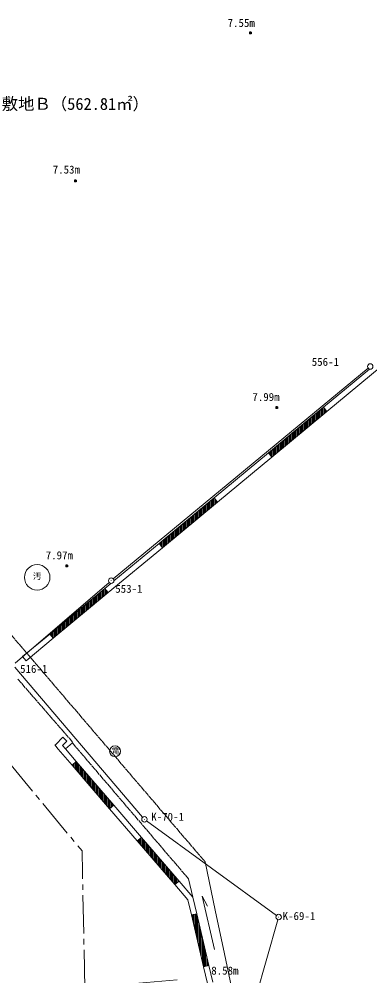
# Model space of a CAD drawing. Units: millimetres on the paper. Extents: x -403 to 403, y -279 to 279.
# Drawn here: x 112.6 to 176.9, y -11.1 to 164.2 of the extents above; entities that cross this region are included whole.
import ezdxf
from ezdxf.enums import TextEntityAlignment as Align

# ---------------------------------------------------------------- set-up
doc = ezdxf.new("R2010")
doc.units = ezdxf.units.MM
doc.linetypes.add('USER2', pattern=[1.01, 1, -0.01])
doc.linetypes.add('USER3', pattern=[10, 7, -1, 1, -1])
doc.layers.add('0-0_0', color=7, linetype='Continuous')
for name, color, linetype, lineweight in [('0-1_1', 7, 'Continuous', 18), ('0-A_10', 1, 'Continuous', 18), ('0-C_12', 3, 'Continuous', 40)]:
    doc.layers.add(name, color=color, linetype=linetype, lineweight=lineweight)
doc.styles.add('ＭＳ ゴシック', font='')
doc.styles.get('ＭＳ ゴシック').set_extended_font_data('MS Gothic')

msp = doc.modelspace()

# ---------------------------------------------------------------- linework, layer by layer
at = {"layer": '0-1_1'}
for p, q in [((176.802, 100.042), (168.369, 93.056)), ((168.27, 91.675), (168.27, 92.974)), ((168.47, 91.841), (168.47, 92.934)), ((166.069, 89.852), (166.07, 91.151)), ((166.269, 90.018), (166.27, 91.317)), ((166.469, 90.184), (166.47, 91.483)), ((166.669, 90.35), (166.67, 91.648)), ((166.869, 90.515), (166.87, 91.814)), ((167.069, 90.681), (167.07, 91.98)), ((167.269, 90.847), (167.27, 92.145)), ((167.47, 91.012), (167.47, 92.311)), ((167.67, 91.178), (167.67, 92.477)), ((167.87, 91.344), (167.87, 92.643)), ((168.07, 91.51), (168.07, 92.808)), ((168.67, 92.007), (168.67, 92.692)), ((168.87, 92.172), (168.87, 92.451)), ((164.069, 88.195), (164.069, 89.494)), ((164.269, 88.361), (164.269, 89.66)), ((164.469, 88.527), (164.469, 89.826)), ((164.669, 88.693), (164.669, 89.991)), ((164.869, 88.858), (164.869, 90.157)), ((165.069, 89.024), (165.069, 90.323)), ((165.269, 89.19), (165.269, 90.488)), ((165.469, 89.355), (165.469, 90.654)), ((165.669, 89.521), (165.669, 90.82)), ((165.869, 89.687), (165.87, 90.985)), ((161.869, 86.373), (161.869, 87.671)), ((162.069, 86.538), (162.069, 87.837)), ((162.269, 86.704), (162.269, 88.003)), ((162.469, 86.87), (162.469, 88.168)), ((162.669, 87.036), (162.669, 88.334)), ((162.869, 87.201), (162.869, 88.5)), ((163.069, 87.367), (163.069, 88.666)), ((163.269, 87.533), (163.269, 88.831)), ((163.469, 87.698), (163.469, 88.997)), ((163.669, 87.864), (163.669, 89.163)), ((163.869, 88.03), (163.869, 89.328)), ((159.869, 84.716), (159.869, 86.014)), ((160.069, 84.881), (160.069, 86.18)), ((160.269, 85.047), (160.269, 86.346)), ((160.469, 85.213), (160.469, 86.511)), ((160.669, 85.378), (160.669, 86.677)), ((160.869, 85.544), (160.869, 86.843)), ((161.069, 85.71), (161.069, 87.009)), ((161.269, 85.876), (161.269, 87.174)), ((161.469, 86.041), (161.469, 87.34)), ((161.669, 86.207), (161.669, 87.506)), ((158.27, 84.689), (148.34, 76.463)), ((158.469, 84.449), (158.469, 84.854)), ((158.669, 84.208), (158.669, 85.02)), ((158.869, 83.966), (158.869, 85.186)), ((159.069, 84.053), (159.069, 85.352)), ((159.269, 84.219), (159.269, 85.517)), ((159.469, 84.384), (159.469, 85.683)), ((159.669, 84.55), (159.669, 85.849)), ((147.041, 74.088), (147.041, 75.387)), ((147.241, 74.254), (147.241, 75.552)), ((147.441, 74.419), (147.441, 75.718)), ((147.641, 74.585), (147.641, 75.884)), ((147.841, 74.751), (147.841, 76.049)), ((148.041, 74.916), (148.041, 76.215)), ((148.241, 75.082), (148.241, 76.381)), ((148.441, 75.248), (148.441, 76.341)), ((148.641, 75.414), (148.641, 76.099)), ((148.841, 75.579), (148.841, 75.858)), ((145.041, 72.431), (145.041, 73.73)), ((145.241, 72.597), (145.241, 73.895)), ((145.441, 72.762), (145.441, 74.061)), ((145.641, 72.928), (145.641, 74.227)), ((145.841, 73.094), (145.841, 74.392)), ((146.041, 73.259), (146.041, 74.558)), ((146.241, 73.425), (146.241, 74.724)), ((146.441, 73.591), (146.441, 74.89)), ((146.641, 73.757), (146.641, 75.055)), ((146.841, 73.922), (146.841, 75.221)), ((142.84, 70.608), (142.841, 71.907)), ((143.04, 70.774), (143.041, 72.073)), ((143.24, 70.94), (143.241, 72.238)), ((143.44, 71.105), (143.441, 72.404)), ((143.64, 71.271), (143.641, 72.57)), ((143.84, 71.437), (143.841, 72.735)), ((144.04, 71.602), (144.041, 72.901)), ((144.241, 71.768), (144.241, 73.067)), ((144.441, 71.934), (144.441, 73.232)), ((144.641, 72.099), (144.641, 73.398)), ((144.841, 72.265), (144.841, 73.564)), ((140.84, 68.951), (140.84, 70.25)), ((141.04, 69.117), (141.04, 70.415)), ((141.24, 69.282), (141.24, 70.581)), ((141.44, 69.448), (141.44, 70.747)), ((141.64, 69.614), (141.64, 70.913)), ((141.84, 69.78), (141.84, 71.078)), ((142.04, 69.945), (142.04, 71.244)), ((142.24, 70.111), (142.24, 71.41)), ((142.44, 70.277), (142.44, 71.575)), ((142.64, 70.442), (142.64, 71.741)), ((138.64, 67.615), (138.64, 68.427)), ((138.84, 67.373), (138.84, 68.593)), ((139.04, 67.46), (139.04, 68.758)), ((139.24, 67.625), (139.24, 68.924)), ((139.44, 67.791), (139.44, 69.09)), ((139.64, 67.957), (139.64, 69.256)), ((139.84, 68.123), (139.84, 69.421)), ((140.04, 68.288), (140.04, 69.587)), ((140.24, 68.454), (140.24, 69.753)), ((140.44, 68.62), (140.44, 69.918)), ((140.64, 68.785), (140.64, 70.084)), ((138.241, 68.096), (129.982, 61.254)), ((138.44, 67.856), (138.44, 68.261)), ((128.012, 58.323), (128.012, 59.622)), ((128.212, 58.489), (128.212, 59.788)), ((129.422, 60.79), (128.311, 59.87)), ((128.412, 58.655), (128.412, 59.748)), ((126.012, 56.666), (126.012, 57.965)), ((126.212, 56.832), (126.212, 58.131)), ((126.412, 56.998), (126.412, 58.296)), ((126.612, 57.163), (126.612, 58.462)), ((126.812, 57.329), (126.812, 58.628)), ((127.012, 57.495), (127.012, 58.794)), ((127.212, 57.661), (127.212, 58.959)), ((127.412, 57.826), (127.412, 59.125)), ((127.612, 57.992), (127.612, 59.291)), ((127.812, 58.158), (127.812, 59.456)), ((128.612, 58.82), (128.612, 59.506)), ((128.812, 58.986), (128.812, 59.265)), ((123.812, 54.844), (123.812, 56.142)), ((124.012, 55.009), (124.012, 56.308)), ((124.212, 55.175), (124.212, 56.474)), ((124.412, 55.341), (124.412, 56.639)), ((124.612, 55.506), (124.612, 56.805)), ((124.812, 55.672), (124.812, 56.971)), ((125.012, 55.838), (125.012, 57.136)), ((125.212, 56.003), (125.212, 57.302)), ((125.412, 56.169), (125.412, 57.468)), ((125.612, 56.335), (125.612, 57.634)), ((125.812, 56.501), (125.812, 57.799)), ((121.812, 53.187), (121.812, 54.485)), ((122.012, 53.352), (122.012, 54.651)), ((122.212, 53.518), (122.212, 54.817)), ((122.412, 53.684), (122.412, 54.982)), ((122.612, 53.849), (122.612, 55.148)), ((122.812, 54.015), (122.812, 55.314)), ((123.012, 54.181), (123.012, 55.479)), ((123.212, 54.346), (123.212, 55.645)), ((123.412, 54.512), (123.412, 55.811)), ((123.612, 54.678), (123.612, 55.977)), ((119.611, 51.364), (119.612, 52.662)), ((119.811, 51.529), (119.812, 52.828)), ((120.011, 51.695), (120.012, 52.994)), ((120.211, 51.861), (120.212, 53.16)), ((120.411, 52.027), (120.412, 53.325)), ((120.611, 52.192), (120.612, 53.491)), ((120.811, 52.358), (120.812, 53.657)), ((121.011, 52.524), (121.012, 53.822)), ((121.212, 52.689), (121.212, 53.988)), ((121.412, 52.855), (121.412, 54.154)), ((121.612, 53.021), (121.612, 54.319)), ((118.212, 51.503), (113.247, 47.39)), ((118.411, 51.263), (118.411, 51.668)), ((118.611, 51.021), (118.611, 51.834)), ((118.811, 50.78), (118.811, 52)), ((119.011, 50.867), (119.011, 52.165)), ((119.211, 51.032), (119.211, 52.331)), ((119.411, 51.198), (119.411, 52.497)), ((113.885, 46.62), (113.247, 47.39)), ((120.635, 32.596), (119.31, 31.308)), ((121.332, 31.878), (120.538, 31.106)), ((121.332, 31.878), (120.538, 31.106)), ((120.635, 32.596), (121.332, 31.878)), ((122.369, 31.574), (121.091, 30.463)), ((122.465, 31.657), (122.369, 31.574)), ((119.779, 30.454), (119.127, 31.212)), ((119.31, 31.308), (119.167, 31.168)), ((123.114, 26.578), (123.114, 28.111)), ((122.514, 27.275), (122.514, 27.68)), ((122.714, 27.043), (122.714, 27.852)), ((122.914, 26.81), (122.914, 28.024)), ((123.314, 26.345), (123.314, 27.879)), ((123.514, 26.113), (123.514, 27.646)), ((123.714, 25.88), (123.714, 27.414)), ((123.914, 25.648), (123.914, 27.181)), ((124.113, 25.415), (124.114, 26.949)), ((124.313, 25.183), (124.314, 26.716)), ((124.513, 24.95), (124.514, 26.484)), ((124.713, 24.718), (124.714, 26.251)), ((124.913, 24.485), (124.914, 26.019)), ((125.113, 24.253), (125.114, 25.786)), ((125.313, 24.02), (125.313, 25.554)), ((125.513, 23.788), (125.513, 25.321)), ((125.713, 23.555), (125.713, 25.089)), ((125.913, 23.323), (125.913, 24.856)), ((126.113, 23.09), (126.113, 24.624)), ((126.313, 22.858), (126.313, 24.391)), ((126.513, 22.625), (126.513, 24.159)), ((126.713, 22.393), (126.713, 23.926)), ((126.913, 22.161), (126.913, 23.694)), ((127.113, 21.928), (127.113, 23.461)), ((127.313, 21.696), (127.313, 23.229)), ((127.513, 21.463), (127.513, 22.996)), ((127.713, 21.231), (127.713, 22.764)), ((127.913, 20.998), (127.913, 22.531)), ((128.113, 20.766), (128.113, 22.299)), ((128.313, 20.533), (128.313, 22.066)), ((128.513, 20.301), (128.513, 21.834)), ((128.713, 20.068), (128.713, 21.601)), ((128.913, 19.836), (128.913, 21.369)), ((129.113, 19.603), (129.113, 21.136)), ((129.313, 19.608), (129.313, 20.904)), ((129.513, 19.78), (129.513, 20.671)), ((129.713, 19.952), (129.713, 20.439)), ((129.913, 20.124), (129.913, 20.206)), ((135.022, 14.266), (129.954, 20.159)), ((129.954, 20.159), (135.022, 14.266)), ((134.864, 12.917), (134.864, 14.13)), ((135.064, 12.684), (135.064, 14.218)), ((134.464, 13.382), (134.464, 13.786)), ((134.664, 13.149), (134.664, 13.958)), ((135.264, 12.452), (135.264, 13.985)), ((135.464, 12.219), (135.464, 13.753)), ((135.664, 11.987), (135.664, 13.52)), ((135.864, 11.754), (135.864, 13.288)), ((136.064, 11.522), (136.064, 13.055)), ((136.264, 11.289), (136.264, 12.823)), ((136.464, 11.057), (136.464, 12.59)), ((136.664, 10.824), (136.664, 12.358)), ((136.864, 10.592), (136.864, 12.125)), ((137.064, 10.359), (137.064, 11.893)), ((137.264, 10.127), (137.264, 11.66)), ((137.464, 9.894), (137.464, 11.428)), ((137.664, 9.662), (137.664, 11.195)), ((137.864, 9.429), (137.864, 10.963)), ((138.064, 9.197), (138.064, 10.73)), ((138.264, 8.964), (138.264, 10.498)), ((138.464, 8.732), (138.464, 10.265)), ((138.664, 8.499), (138.664, 10.033)), ((138.864, 8.267), (138.864, 9.8)), ((139.064, 8.034), (139.064, 9.568)), ((139.264, 7.802), (139.264, 9.335)), ((139.464, 7.569), (139.464, 9.103)), ((139.664, 7.337), (139.664, 8.87)), ((148.55, 0.933), (146.699, 9.77)), ((139.863, 7.104), (139.864, 8.638)), ((140.063, 6.872), (140.064, 8.405)), ((140.263, 6.64), (140.264, 8.173)), ((140.463, 6.407), (140.464, 7.94)), ((140.663, 6.175), (140.664, 7.708)), ((140.863, 5.942), (140.864, 7.475)), ((141.063, 5.71), (141.063, 7.243)), ((141.263, 5.714), (141.263, 7.01)), ((141.463, 5.887), (141.463, 6.778)), ((141.663, 6.059), (141.663, 6.545)), ((141.863, 6.231), (141.863, 6.313)), ((144.438, 3.319), (141.904, 6.266)), ((144.438, 3.319), (143.651, 6.666)), ((145.151, 0.287), (144.438, 3.319)), ((146.161, 3.495), (147.128, 1.664)), ((148.38, -6.243), (146.161, 3.495)), ((144.378, -0.791), (144.378, 0.105)), ((144.578, -1.642), (144.578, 0.152)), ((144.778, -2.492), (144.778, 0.199)), ((144.977, -3.342), (144.978, 0.247)), ((145.177, -4.192), (145.178, 0.175)), ((150.229, -7.084), (148.55, 0.933)), ((145.377, -5.043), (145.378, -0.675)), ((145.577, -5.893), (145.578, -1.526)), ((145.777, -6.743), (145.778, -2.376)), ((145.977, -7.593), (145.978, -3.226)), ((146.177, -8.444), (146.177, -4.076)), ((146.377, -9.294), (146.377, -4.927)), ((146.577, -9.425), (146.577, -5.777)), ((146.777, -9.378), (146.777, -6.627)), ((146.977, -9.331), (146.977, -7.477)), ((147.177, -9.284), (147.177, -8.328)), ((147.377, -9.237), (147.377, -9.178)), ((148.103, -12.266), (147.39, -9.234)), ((147.39, -9.234), (148.103, -12.266))]:
    msp.add_line(p, q, dxfattribs=at)
at = {"layer": '0-1_1', "linetype": 'USER2'}
for p, q in [((70.473, 98.983), (115.669, 46.086)), ((112.375, 43.271), (122.465, 31.657)), ((122.369, 31.574), (143.651, 6.666))]:
    msp.add_line(p, q, dxfattribs=at)
at = {"layer": '0-1_1', "linetype": 'USER3'}
msp.add_line((124.226, 7.753), (124.144, 11.781), dxfattribs=at)
for points in [[(-1.614, 155.225), (104.211, 35.849), (124.144, 11.781)], [(141.539, -11.857), (124.656, -13.333), (124.226, 7.753)]]:
    msp.add_lwpolyline(points, dxfattribs=at)
at = {"layer": '0-1_1'}
for points in [[(213.909, 132.415), (214.513, 129.987), (209.064, 125.472), (198.965, 117.106), (189.035, 108.879), (178.937, 100.512), (169.006, 92.286), (158.908, 83.919), (148.978, 75.693), (138.879, 67.326), (128.949, 59.1), (118.85, 50.733), (113.885, 46.62)], [(119.779, 30.454), (122.314, 27.508), (129.196, 19.507), (134.264, 13.614), (141.146, 5.614), (143.521, 2.852), (144.178, 0.058), (146.417, -9.463), (147.13, -12.495)], [(123.072, 28.16), (121.091, 30.463), (120.538, 31.106)], [(120.538, 31.106), (121.091, 30.463), (123.072, 28.16)], [(141.904, 6.266), (144.438, 3.319), (145.151, 0.287)], [(151.361, -42.377), (152.356, -30.068), (152.297, -16.958), (150.229, -7.084)]]:
    msp.add_lwpolyline(points, dxfattribs=at)
for points in [[(168.369, 93.056), (158.27, 84.689), (158.908, 83.919), (169.006, 92.286)], [(148.34, 76.463), (138.241, 68.096), (138.879, 67.326), (148.978, 75.693)], [(128.311, 59.87), (118.212, 51.503), (118.85, 50.733), (128.949, 59.1)], [(129.954, 20.159), (123.072, 28.16), (122.314, 27.508), (129.196, 19.507)], [(141.904, 6.266), (135.022, 14.266), (134.264, 13.614), (141.146, 5.614)], [(147.39, -9.234), (145.151, 0.287), (144.178, 0.058), (146.417, -9.463)]]:
    msp.add_lwpolyline(points, close=True, dxfattribs=at)
at = {"layer": '0-1_1', "linetype": 'USER2'}
msp.add_lwpolyline([(115.669, 46.086), (141.487, 15.869), (146.699, 9.77)], dxfattribs=at)
at = {"layer": '0-1_1'}
for centre, radius in [((115.928, 61.893), 2.333), ((130.192, 30.038), 1)]:
    msp.add_circle(centre, radius, dxfattribs=at)
at = {"layer": '0-A_10'}
for p, q in [((129.869, 61.605), (176.553, 100.205)), ((111.877, 46.162), (129.104, 60.961)), ((135.241, 17.958), (111.822, 45.455)), ((159.75, -0.036), (135.971, 17.285)), ((148.432, -41.319), (160.016, -0.811))]:
    msp.add_line(p, q, dxfattribs=at)
for centre, radius in [((176.939, 100.523), 0.5), ((129.483, 61.286), 0.5), ((129.483, 61.286), 0.01), ((135.565, 17.577), 0.5), ((135.565, 17.577), 0.01), ((160.154, -0.331), 0.5), ((160.154, -0.331), 0.01)]:
    msp.add_circle(centre, radius, dxfattribs=at)
at = {"layer": '0-C_12'}
for p, q in [((154.752, 161.664), (155.252, 161.664)), ((155.002, 161.414), (155.002, 161.914)), ((122.707, 134.523), (123.207, 134.523)), ((122.957, 134.273), (122.957, 134.773)), ((159.562, 93.018), (160.062, 93.018)), ((159.812, 92.768), (159.812, 93.268)), ((121.101, 63.998), (121.601, 63.998)), ((121.351, 63.748), (121.351, 64.248))]:
    msp.add_line(p, q, dxfattribs=at)

# ---------------------------------------------------------------- texts
at = {"layer": '0-0_0', "style": 'ＭＳ ゴシック'}
for s, p in [('556-1', (166.217, 100.206)), ('553-1', (130.227, 58.635)), ('516-1', (112.792, 43.964))]:
    msp.add_text(s, height=1.466, rotation=359.919, dxfattribs=at).set_placement(p, align=Align.BOTTOM_LEFT)
for s, p in [('K-70-1', (136.817, 16.861)), ('K-69-1', (160.885, -1.31))]:
    msp.add_text(s, height=1.466, dxfattribs=at).set_placement(p, align=Align.BOTTOM_LEFT)
at = {"layer": '0-1_1', "style": 'ＭＳ ゴシック'}
for s, height, p in [('敷地Ｂ（562.81㎡）', 2.199, (109.424, 146.892)), ('汚', 1.1, (115.141, 61.194)), ('電', 1.1, (129.577, 29.289))]:
    msp.add_text(s, height=height, rotation=359.919, dxfattribs=at).set_placement(p, align=Align.BOTTOM_LEFT)
at = {"layer": '0-C_12', "color": 7, "style": 'ＭＳ ゴシック'}
for s, p in [('7.55m', (150.805, 162.291)), ('7.53m', (118.771, 135.429)), ('7.99m', (155.344, 93.771)), ('7.97m', (117.482, 64.768)), ('8.58m', (147.813, -11.308))]:
    msp.add_text(s, height=1.466, rotation=359.919, dxfattribs=at).set_placement(p, align=Align.BOTTOM_LEFT)

doc.saveas('drawing.dxf')
